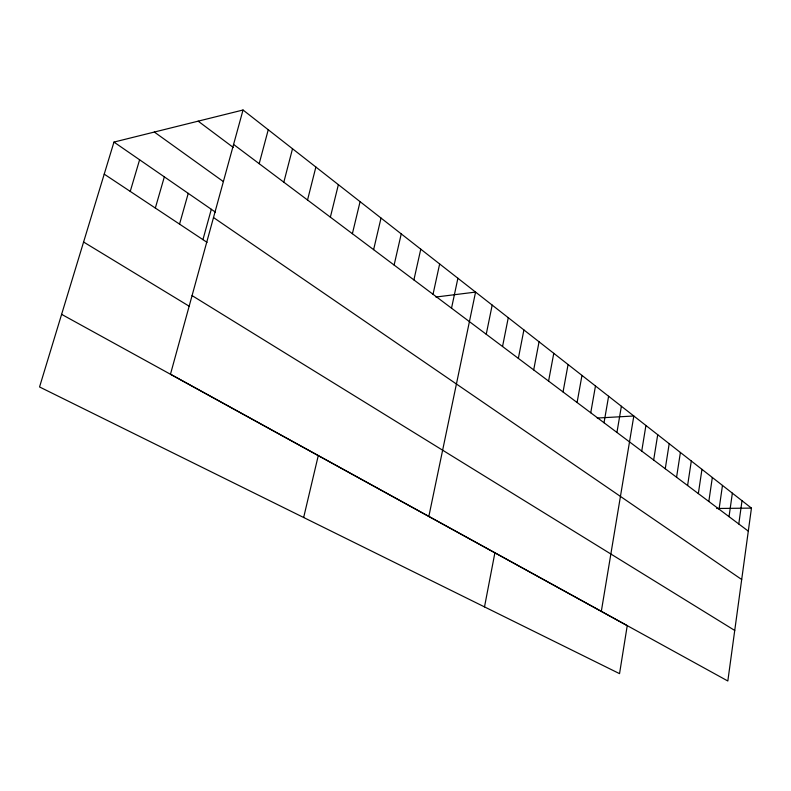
<?xml version="1.0" encoding="UTF-8"?>
<svg xmlns="http://www.w3.org/2000/svg" width="791" height="791" viewBox="0 0 791 791"><rect width="100%" height="100%" fill="white"/><g stroke="black" fill="none" stroke-linecap="round" stroke-linejoin="round"><path stroke-width="1.19" d="M751.45 508.109L727.829 680.992L170.48 374.212L243.035 110.008L751.45 508.109L716.646 508.494M738.784 523.988L742.017 500.723M729.035 516.661L732.357 493.159M719.059 509.167L722.47 485.417M708.825 501.474L712.335 477.487M698.344 493.604L701.953 469.35M687.597 485.526L691.314 461.015M676.572 477.24L680.398 452.472M665.261 468.747L669.196 443.711M653.653 460.026L657.717 434.714M641.738 451.078L645.921 425.479M601.318 611.354L633.818 415.997L597.225 418.043M616.94 432.45L621.38 406.267M604.027 422.75L608.605 396.261M590.748 412.773L595.475 385.978M577.094 402.51L581.968 375.399M563.044 391.96L568.076 364.522M548.578 381.094L553.779 353.33M484.507 606.895L494.889 552.82M533.688 369.901L539.057 341.801M518.352 358.382L523.899 329.936M502.542 346.498L508.277 317.705M486.238 334.257L492.18 305.099M428.841 516.424L475.569 292.087L435.881 297.03M451.523 308.183L457.9 278.254M433.033 294.282L439.648 263.967M413.901 279.915L420.772 249.185M394.116 265.044L401.245 233.889M373.619 249.649L381.025 218.059M303.655 517.502L318.269 455.606M352.381 233.701L360.083 201.665M330.371 217.159L338.38 184.669M307.531 200.004L315.876 167.039M283.821 182.187L292.512 148.748M259.191 163.678L268.248 129.754M202.941 239.643L211.316 209.289M179.547 224.12L188.238 193.36M155.333 208.043L164.34 176.868M130.238 191.402L139.602 159.782M243.035 110.008L113.963 142.083L39.55 386.957L619.541 673.645L627.233 625.651L61.619 314.353M83.589 242.026L189.296 306.285M192.065 295.597L734.74 630.447M104.224 174.139L207.054 242.372M213.501 217.535L741.691 579.506M113.963 142.083L215.37 212.087M154.334 132.048L223.329 181.554M198.155 121.161L233.355 147.512M233.572 144.446L748.306 531.137"/></g></svg>
